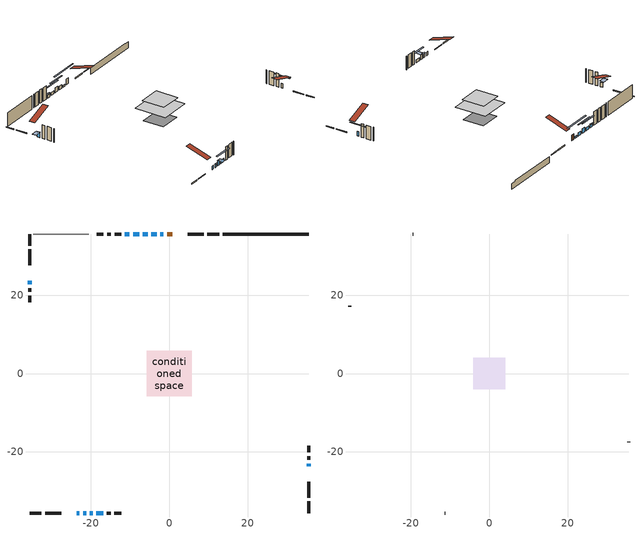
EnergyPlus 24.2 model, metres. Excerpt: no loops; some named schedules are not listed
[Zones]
conditioned space
 floor adiabatic (AdiabaticFloorConstruction): -5.77,-5.77 -5.77,5.77 5.77,5.77 5.77,-5.77 z2.67
 floor foundation (Slab1 construction): -3.87,-3.87 -3.87,3.87 3.87,3.87 3.87,-3.87 z-2.06
 wall outside (RimJoist1 construction): 12.71,35.62 9.74,35.62 / -35.62,-35.62 -32.64,-35.62 / -35.62,35.62 -35.62,32.64 / 35.62,-35.62 35.62,-32.64 z0.23:0.53
 wall outside (RimJoist2 construction): 8.81,35.62 4.69,35.62 / -31.72,-35.62 -27.59,-35.62 / -35.62,31.72 -35.62,27.59 / 35.62,-31.72 35.62,-27.59 z0.23:0.53
 wall outside (AdiabaticWallConstruction 1): 0.74,35.62 -0.55,35.62 z0.23:2.26
 wall outside (AdiabaticWallConstruction): -23.64,-35.62 -22.92,-35.62 / -3.17,35.62 -4.62,35.62 z0.23:1.45; -21.99,-35.62 -21.23,-35.62 / -18.61,-35.62 -16.83,-35.62 z0.23:1.4; -1.48,35.62 -2.24,35.62 z0.23:0.92; 35.62,-23.64 35.62,-23.01 / -5.54,35.62 -6.79,35.62 / -20.3,-35.62 -19.54,-35.62 / -35.62,23.64 -35.62,22.73 z0.23:1.91; -7.72,35.62 -9.24,35.62 / -10.17,35.62 -11.34,35.62 z0.23:1.3
 wall outside (Wall2 construction): -14.87,35.62 -15.86,35.62 / -15.9,-35.62 -14.92,-35.62 / -35.62,21.8 -35.62,20.81 / 35.62,-22.08 35.62,-21.09 z0.23:5.11
 wall outside (Wall3 construction): -16.79,35.62 -18.48,35.62 / -13.99,-35.62 -12.3,-35.62 / -35.62,19.88 -35.62,18.2 / 35.62,-20.16 35.62,-18.48 z0.23:5.11
 wall foundation (FoundationWall1 construction): 13.64,35.62,-2.06 13.64,35.62,0.23 33.42,35.62,0.23 33.42,35.62,-0.01 35.62,35.62,-0.01 35.62,35.62,-2.06
 wall othersidecoefficients (Wall1 construction): -12.27,35.62 -13.94,35.62 z0.23:5.11
 wall adiabatic (Wall5 construction): -20.51,35.62 -34.69,35.62 z0.23:5.11
 window (WindowConstruction 8): -23.64,-35.62 -22.92,-35.62 z0.23:1.45
 window (WindowConstruction 7): -21.99,-35.62 -21.23,-35.62 z0.23:1.4
 window (WindowConstruction 10): -1.48,35.62 -2.24,35.62 z0.23:0.92
 window (WindowConstruction 9): -3.17,35.62 -4.62,35.62 z0.23:1.45
 window (WindowConstruction): 35.62,-23.64 35.62,-23.01 z0.23:1.91
 window (WindowConstruction 1): -5.54,35.62 -6.79,35.62 z0.23:1.91
 window (WindowConstruction 2): -20.3,-35.62 -19.54,-35.62 z0.23:1.91
 window (WindowConstruction 3): -35.62,23.64 -35.62,22.73 z0.23:1.91
 window (WindowConstruction 4): -7.72,35.62 -9.24,35.62 z0.23:1.3
 window (WindowConstruction 5): -10.17,35.62 -11.34,35.62 z0.23:1.3
 window (WindowConstruction 6): -18.61,-35.62 -16.83,-35.62 z0.23:1.4
 door (Door): 0.74,35.62 -0.55,35.62 z0.23:2.26
 ceiling adiabatic (AdiabaticFloorConstruction): 5.77,-5.77 5.77,5.77 -5.77,5.77 -5.77,-5.77 z2.67
attic - vented
 floor to conditioned space (Floor1 construction Reversed): -4.08,-4.08 -4.08,4.08 4.08,4.08 4.08,-4.08 z5.11
 wall outside (Wall4 construction): -19.4,35.62 -19.58,35.62 / -11.37,-35.62 -11.19,-35.62 / -35.62,17.27 -35.62,17.09 / 35.62,-17.55 35.62,-17.37 z0.23:5.11
 roof outside (Roof1 construction): 1.67,35.62,5.11 1.67,27.67,7.76 3.76,27.67,7.76 3.76,35.62,5.11; -24.57,-35.62,5.11 -24.57,-27.67,7.76 -26.67,-27.67,7.76 -26.67,-35.62,5.11; -35.62,24.57,5.11 -27.67,24.57,7.76 -27.67,26.67,7.76 -35.62,26.67,5.11; 35.62,-24.57,5.11 27.67,-24.57,7.76 27.67,-26.67,7.76 35.62,-26.67,5.11
shading: -21.03,-35.62 -22.19,-35.62 -22.19,-36.03 -21.03,-36.03 z1.6; -7.32,35.62 3.6,35.62 3.6,36.03 -7.32,36.03 z6; 35.62,-20.37 35.62,-26.28 36.03,-26.28 36.03,-20.37 z4.55; -9.43,35.62 -2.9,35.62 -2.9,36.03 -9.43,36.03 z4.55; -19.24,-35.62 -20.6,-35.62 -20.6,-37.6 -19.24,-37.6 z2.21; -35.62,22.43 -35.62,23.94 -38.06,23.94 -38.06,22.43 z2.21; -11.88,35.62 -5.08,35.62 -5.08,36.03 -11.88,36.03 z3.94; -11.54,35.62 -9.97,35.62 -9.97,36.03 -11.54,36.03 z1.5; -14.19,-35.62 -21.25,-35.62 -21.25,-36.03 -14.19,-36.03 z4.04
[Building]
Building 1: Terrain=Suburbs
[Site:Location]
Toronto City Centre_ON: Latitude {deg}=43.63; Longitude {deg}=-79.39; Time Zone {hr}=-5; Elevation {m}=77; Keep Site Location Information=Yes
[Site:GroundTemperature:Shallow]
5.01852, 3.26908, 3.12898, 3.95918, 7.29196, 10.6092, 13.4851, 15.3069, 15.4617, 13.9799, 11.1774, 7.9619
[Site:WaterMainsTemperature]
Calculation Method=Schedule; Temperature Schedule=mains temperature schedule
[Material] Roughness=Rough; Thermal Absorptance=0.9
Name | Thickness {m} | Conductivity {W/m-K} | Density {kg/m3} | Specific Heat {J/kg-K} | Solar Absorptance | Visible Absorptance
asphalt or fiberglass shingles | 0.00635 | 0.162714 | 1121.4 | 1465.45 | 0.4 | 0.4
ceiling loosefill ins | 0.254 | 0.0480833 | 16.02 | 1046.75 | 0.7 | 0.7
ceiling stud and cavity | 0.1397 | 0.777791 | 65.682 | 1177.47 | 0.7 | 0.7
concrete 4.0 in. | 0.1016 | 1.803125 | 2242.8 | 837.4 | 0.7 | 0.7
concrete 8.0 in. | 0.2032 | 1.803125 | 2242.8 | 837.4 | 0.7 | 0.7
door material | 0.04445 | 0.053851 | 512.64 | 1214.23 | 0.7 | 0.7
exterior vertical ins | 0.0183744 | 0.029427 | 32.04 | 1214.23 | 0.7 | 0.7
floor covering | 0.0127 | 0.0433444 | 54.468 | 1339.84 | 0.6 | 0.6
floor rigid ins; wall rigid ins | 0.512978 | 0.029427 | 32.04 | 1214.23 | 0.7 | 0.7
floor stud and cavity | 0.1397 | 1.75129 | 37.0049 | 1207.88 | 0.7 | 0.7
furniture material conditioned space 1 | 0.1524 | 0.115458 | 640.8 | 1214.23 | 0.6 | 0.6
gypsum board | 0.0127 | 0.160291 | 801 | 837.4 | 0.6 | 0.6
gypsum board 1 | 0.0127 | 0.160291 | 801 | 837.4 | 0.7 | 0.7
osb sheathing 0.5 in. | 0.0127 | 0.115458 | 512.64 | 1214.23 | 0.4 | 0.4
osb sheathing 0.5 in. 1 | 0.0127 | 0.115458 | 512.64 | 1214.23 | 0.7 | 0.7
osb sheathing 0.75 in. | 0.01905 | 0.115458 | 512.64 | 1214.23 | 0.7 | 0.7
osb sheathing 2.0 in. | 0.0508 | 0.115458 | 512.64 | 1214.23 | 0.7 | 0.7
rim joist rigid ins | 0.051816 | 0.029427 | 32.04 | 1214.23 | 0.7 | 0.7
rim joist stud and cavity | 0.0508 | 0.126838 | 50.32683 | 1063.81 | 0.6 | 0.6
rim joist stud and cavity 1 | 0.0508 | 0.0353303 | 125.044 | 1163.47 | 0.6 | 0.6
wall stud and cavity | 0.1397 | 0.114893 | 139.0536 | 1170.24 | 0.7 | 0.7
wall stud and cavity 1 | 0.1397 | 0.0848539 | 139.0536 | 1170.24 | 0.7 | 0.7
wall stud and cavity 2 | 0.1397 | 0.0839559 | 139.0536 | 1170.24 | 0.7 | 0.7
wall stud and cavity 3 | 0.0889 | 6.9971 | 50.32683 | 1063.81 | 0.6 | 0.6
wall stud and cavity 4 | 0.1397 | 0.0764673 | 139.0536 | 1170.24 | 0.7 | 0.7
wall stud and cavity 5 | 0.0889 | 0.380278 | 52.3479 | 1209.89 | 0.7 | 0.7
wall stud and cavity 6 | 0.0889 | 0.391764 | 83.0341 | 1211.67 | 0.7 | 0.7
wood siding | 0.0254 | 0.102417 | 544.68 | 1172.36 | 0.4 | 0.4
wood siding 1 | 0.00254 | 0.102417 | 544.68 | 1172.36 | 0.4 | 0.4
wood siding 2; wood siding 3; wood siding 4 | 0.0254 | 0.102417 | 544.68 | 1172.36 | 0.7 | 0.7
[WindowMaterial:SimpleGlazingSystem]
Name | U-Factor {W/m2-K} | Solar Heat Gain Coefficient
WindowMaterial | 2.24054 | 0.59
WindowMaterial 1 | 2.11392 | 0.64
WindowMaterial 10 | 4.22103 | 0.65
WindowMaterial 2 | 2.19795 | 0.61
WindowMaterial 3 | 2.16161 | 0.62
WindowMaterial 4 | 2.14515 | 0.62
WindowMaterial 5 | 2.17524 | 0.61
WindowMaterial 6 | 2.11733 | 0.63
WindowMaterial 7 | 2.23316 | 0.6
WindowMaterial 8 | 3.310274 | 0.62
WindowMaterial 9 | 3.03035 | 0.53
[Construction]
AdiabaticFloorConstruction: floor stud and cavity, floor rigid ins, osb sheathing 0.75 in., floor covering
AdiabaticWallConstruction: wood siding 3, wall rigid ins, wall stud and cavity 5, gypsum board
AdiabaticWallConstruction 1: wood siding 4, wall rigid ins, wall stud and cavity 5, gypsum board
Door: door material
Floor1 construction Reversed: gypsum board, ceiling stud and cavity, ceiling loosefill ins
FoundationWall1 construction: concrete 8.0 in., gypsum board 1
furniture construction conditioned space 1: furniture material conditioned space 1
PartitionWallConstruction: gypsum board, wall stud and cavity 6, gypsum board
RimJoist1 construction: wood siding 2, rim joist stud and cavity
RimJoist2 construction: wood siding 2, rim joist rigid ins, osb sheathing 2.0 in., rim joist stud and cavity 1
Roof1 construction: asphalt or fiberglass shingles
Slab1 construction: concrete 4.0 in.
Wall1 construction: osb sheathing 0.5 in., wall stud and cavity, gypsum board
Wall2 construction: wood siding, osb sheathing 0.5 in. 1, wall stud and cavity 1, gypsum board
Wall3 construction: wood siding, osb sheathing 0.5 in. 1, wall stud and cavity 2, gypsum board
Wall4 construction: wood siding 1, wall stud and cavity 3
Wall5 construction: osb sheathing 0.5 in., wall stud and cavity 4, gypsum board
WindowConstruction: WindowMaterial
WindowConstruction 1: WindowMaterial 1
WindowConstruction 10: WindowMaterial 10
WindowConstruction 2: WindowMaterial 2
WindowConstruction 3: WindowMaterial 3
WindowConstruction 4: WindowMaterial 4
WindowConstruction 5: WindowMaterial 5
WindowConstruction 6: WindowMaterial 6
WindowConstruction 7: WindowMaterial 7
WindowConstruction 8: WindowMaterial 8
WindowConstruction 9: WindowMaterial 9
[Zone] Multiplier=1; Part of Total Floor Area=Yes
Name | Volume {m3}
attic - vented | 28.6328
conditioned space | 490.8
[Space]
Name | Zone | Volume {m3}
attic - vented 1 | attic - vented | 28.6328
conditioned space 1 | conditioned space | 490.8
[ZoneInfiltration:EffectiveLeakageArea]
infil attic - vented 1: Zone or Space=attic - vented 1; Schedule=Always On Discrete; Effective Air Leakage Area {cm2}=2803.37; Stack Coefficient=0.000523343; Wind Coefficient=1.54566e-05
[ZoneMixing]
whole house fan mix: Zone or Space=attic - vented; Schedule=Always On Continuous; Design Flow Rate Calculation Method=Flow/Zone; Design Flow Rate {m3/s}=0; Source Zone or Space=conditioned space
[SurfaceProperty:ExposedFoundationPerimeter]
Slab1: Exposed Perimeter Calculation Method=TotalExposedPerimeter; Total Exposed Perimeter {m}=21.976
[SurfaceProperty:OtherSideCoefficients]
other non-freezing space: Combined Convective/Radiative Film Coefficient {W/m2-K}=8.35; Constant Temperature Coefficient=1; External Dry-Bulb Temperature Coefficient=0; Ground Temperature Coefficient=0; Wind Speed Coefficient=0; Zone Air Temperature Coefficient=0; Constant Temperature Schedule=other non-freezing space; Previous Other Side Temperature Coefficient=0
[InternalMass] Zone or ZoneList=conditioned space; Space or SpaceList=conditioned space 1
Name | Construction | Surface Area {m2}
furniture mass conditioned space 1 | furniture construction conditioned space 1 | 77.2439
partition wall mass | PartitionWallConstruction | 193.11
[Lights]
interior lighting: Zone or ZoneList or Space or SpaceList=conditioned space 1; Schedule=interior lighting schedule; Design Level Calculation Method=LightingLevel; Lighting Level {W}=343.2; Return Air Fraction=0; Fraction Radiant=0.6; Fraction Visible=0.2; Fraction Replaceable=1
[People]
occupants: Zone or ZoneList or Space or SpaceList=conditioned space 1; Number of People Schedule=occupants schedule; Number of People Calculation Method=People; Number of People=3; Fraction Radiant=0.314171; Sensible Heat Fraction=0.56303; Activity Level Schedule=occupants activity schedule; Carbon Dioxide Generation Rate {m3/s-W}=0; Enable ASHRAE 55 Comfort Warnings=No; Mean Radiant Temperature Calculation Type=EnclosureAveraged
[ElectricEquipment] Zone or ZoneList or Space or SpaceList=conditioned space 1; Design Level Calculation Method=EquipmentLevel
Name | Schedule | Design Level {W} | Fraction Latent | Fraction Radiant | Fraction Lost
clothes dryer | clothes dryer schedule | 140.772 | 0.015 | 0.081 | 0.85
clothes washer | clothes washer schedule | 32.1985 | 0.03 | 0.162 | 0.7
cooking range | cooking range schedule | 208.969 | 0.08 | 0.432 | 0.2
dishwasher | dishwasher schedule | 66.8632 | 0.3 | 0.18 | 0.4
fridge | fridge schedule | 72.9452 | 0 | 0.6 | 0
mech vent bath fan 0 | mech vent bath fan 0 schedule | 43 | 0 | 0 | 1
mech vent bath fan 1 | mech vent bath fan 1 schedule | 43 | 0 | 0 | 1
mech vent house fan | mech vent house fan schedule | 0 | 0 | 0 | 1
mech vent house fan cfis | mech vent house fan cfis schedule | 0 | 0 | 0 | 0
misc plug loads | misc plug loads schedule | 494.7 | 0.045 | 0.513 | 0.1
whole house fan | Always On Discrete | 0 | 0 | 0 | 1
[OtherEquipment] Zone or ZoneList or Space or SpaceList=conditioned space 1; Design Level Calculation Method=EquipmentLevel
Name | Fuel Type | Schedule | Design Level {W} | Fraction Latent | Fraction Radiant | Fraction Lost
clothes dryer 1 | Electricity | clothes dryer schedule | 0 | 0.015 | 0.081 | 0.85
cooking range 1 | Electricity | cooking range schedule | 0 | 0.08 | 0.432 | 0.2
general water use latent | None | general water use schedule | 59.3978 | 1 | 0 | 0
general water use sensible | None | general water use schedule | -58.539 | 0 | 0.6 | 0
mech vent house fan latent load | None | Always On Discrete | 0 | 1 | 0 | 0
mech vent house fan sensible load | None | Always On Discrete | 0 | 0 | 0 | 0
water heater energy adjustment1 | NaturalGas | Always On Discrete | 0.01 | 0 | 0 | 1
[ZoneInfiltration:DesignFlowRate] Zone or ZoneList or Space or SpaceList=conditioned space 1; Schedule=Always On Discrete; Design Flow Rate Calculation Method=Flow/Zone; Design Flow Rate {m3/s}=0
infil flow; natural vent flow; whole house fan flow
[AvailabilityManager:Scheduled]
central ac and furnace airloop Availability Manager: Schedule=Always On Discrete
[Foundation:Kiva]
Foundation Kiva 1: Initial Indoor Air Temperature {C}=18; Wall Height Above Grade {m}=0.230002; Wall Depth Below Slab {m}=0.2032; Custom Block Material Name 1=exterior vertical ins; Custom Block Depth 1 {m}=2.28999; Custom Block X Position 1 {m}=0.2159; Custom Block Z Position 1 {m}=0
[Foundation:Kiva:Settings]
Soil Conductivity {W/m-K}=0.849921; Soil Density {kg/m3}=1842.3; Soil Specific Heat {J/kg-K}=418.7; Ground Solar Absorptivity=0.9; Ground Thermal Absorptivity=0.9; Ground Surface Roughness {m}=0.03; Far-Field Width {m}=40; Deep-Ground Boundary Condition=ZeroFlux; Deep-Ground Depth {m}=40; Minimum Cell Dimension {m}=0.2; Maximum Cell Growth Coefficient=3; Simulation Timestep=Timestep
[Exterior:Lights]
exterior lighting: Schedule=exterior lighting schedule; Design Level {W}=75.6
[EnergyManagementSystem:GlobalVariable]
central_ac_and_furnace_airloop_Fan_RTF
infil_program_Qfan
infil_program_Qinf
natural_vent_program_Qnv
natural_vent_program_Qwhf
[EnergyManagementSystem:Sensor]
Name | Output:Variable or Output:Meter Index Key | Output:Variable or Output:Meter
airflow_gain | infil flow | Infiltration Sensible Heat Gain Energy
airflow_gain_1 | natural vent flow | Infiltration Sensible Heat Gain Energy
airflow_gain_2 | whole house fan flow | Infiltration Sensible Heat Gain Energy
airflow_loss | infil flow | Infiltration Sensible Heat Loss Energy
airflow_loss_1 | natural vent flow | Infiltration Sensible Heat Loss Energy
airflow_loss_2 | whole house fan flow | Infiltration Sensible Heat Loss Energy
clg_load_cond |  | Cooling:EnergyTransfer:Zone:CONDITIONED SPACE
clg_sp_s; clg_sp_s_1 | cooling setpoint | Schedule Value
clothes_dryer_exhaust_0_sch_s | clothes dryer exhaust 0 schedule | Schedule Value
cool_season | cooling season schedule | Schedule Value
htg_load_cond |  | Heating:EnergyTransfer:Zone:CONDITIONED SPACE
htg_sp_s; htg_sp_s_1 | heating setpoint | Schedule Value
ig_ee_conv | clothes dryer | Electric Equipment Convective Heating Energy
ig_ee_conv_2 | cooking range | Electric Equipment Convective Heating Energy
ig_ee_conv_4 | fridge | Electric Equipment Convective Heating Energy
ig_ee_conv_5 | misc plug loads | Electric Equipment Convective Heating Energy
ig_ee_conv_6 | whole house fan | Electric Equipment Convective Heating Energy
ig_ee_rad | clothes dryer | Electric Equipment Radiant Heating Energy
ig_ee_rad_2 | cooking range | Electric Equipment Radiant Heating Energy
ig_ee_rad_4 | fridge | Electric Equipment Radiant Heating Energy
ig_ee_rad_5 | misc plug loads | Electric Equipment Radiant Heating Energy
ig_ee_rad_6 | whole house fan | Electric Equipment Radiant Heating Energy
ig_lgt_conv | interior lighting | Lights Convective Heating Energy
ig_lgt_rad | interior lighting | Lights Radiant Heating Energy
ig_lgt_vis | interior lighting | Lights Visible Radiation Heating Energy
ig_oe_conv | clothes dryer 1 | Other Equipment Convective Heating Energy
ig_oe_conv_1 | cooking range 1 | Other Equipment Convective Heating Energy
ig_oe_conv_2 | general water use latent | Other Equipment Convective Heating Energy
ig_oe_conv_3 | general water use sensible | Other Equipment Convective Heating Energy
ig_oe_conv_4 | water heater energy adjustment1 | Other Equipment Convective Heating Energy
ig_oe_rad | clothes dryer 1 | Other Equipment Radiant Heating Energy
ig_oe_rad_1 | cooking range 1 | Other Equipment Radiant Heating Energy
ig_oe_rad_2 | general water use latent | Other Equipment Radiant Heating Energy
ig_oe_rad_3 | general water use sensible | Other Equipment Radiant Heating Energy
ig_oe_rad_4 | water heater energy adjustment1 | Other Equipment Radiant Heating Energy
ig_ppl_conv | occupants | People Convective Heating Energy
ig_ppl_rad | occupants | People Radiant Heating Energy
im_conv | furniture mass conditioned space 1 | Surface Inside Face Convection Heat Gain Energy
im_conv_1 | partition wall mass | Surface Inside Face Convection Heat Gain Energy
im_ig | furniture mass conditioned space 1 | Surface Inside Face Internal Gains Radiation Heat Gain Energy
im_ig_1 | partition wall mass | Surface Inside Face Internal Gains Radiation Heat Gain Energy
im_lgt | furniture mass conditioned space 1 | Surface Inside Face Lights Radiation Heat Gain Energy
im_lgt_1 | partition wall mass | Surface Inside Face Lights Radiation Heat Gain Energy
im_sol | furniture mass conditioned space 1 | Surface Inside Face Solar Radiation Heat Gain Energy
im_sol_1 | partition wall mass | Surface Inside Face Solar Radiation Heat Gain Energy
im_surf | furniture mass conditioned space 1 | Surface Inside Face Net Surface Thermal Radiation Heat Gain Energy
im_surf_1 | partition wall mass | Surface Inside Face Net Surface Thermal Radiation Heat Gain Energy
mech_vent_bath_fan_0_sch_s | mech vent bath fan 0 schedule | Schedule Value
mech_vent_bath_fan_1_sch_s | mech vent bath fan 1 schedule | Schedule Value
mv_conv | mech vent bath fan 0 | Electric Equipment Convective Heating Energy
mv_conv_1 | mech vent bath fan 1 | Electric Equipment Convective Heating Energy
mv_conv_2 | mech vent house fan | Electric Equipment Convective Heating Energy
mv_conv_3 | mech vent house fan cfis | Electric Equipment Convective Heating Energy
mv_conv_4 | mech vent house fan latent load | Other Equipment Convective Heating Energy
mv_conv_5 | mech vent house fan sensible load | Other Equipment Convective Heating Energy
mv_rad | mech vent bath fan 0 | Electric Equipment Radiant Heating Energy
mv_rad_1 | mech vent bath fan 1 | Electric Equipment Radiant Heating Energy
mv_rad_2 | mech vent house fan | Electric Equipment Radiant Heating Energy
mv_rad_3 | mech vent house fan cfis | Electric Equipment Radiant Heating Energy
mv_rad_4 | mech vent house fan latent load | Other Equipment Radiant Heating Energy
mv_rad_5 | mech vent house fan sensible load | Other Equipment Radiant Heating Energy
natural_vent_s | natural vent schedule | Schedule Value
oa_temp |  | Site Outdoor Air Drybulb Temperature
out_pb_s |  | Site Outdoor Air Barometric Pressure
out_wt_s |  | Site Outdoor Air Humidity Ratio
site_vw_s |  | Site Wind Speed
ss_back_out | Window1 | Surface Window Shortwave from Zone Back Out Window Heat Transfer Rate
ss_back_out_1 | Window10 | Surface Window Shortwave from Zone Back Out Window Heat Transfer Rate
ss_back_out_10 | Window9 | Surface Window Shortwave from Zone Back Out Window Heat Transfer Rate
ss_back_out_2 | Window11 | Surface Window Shortwave from Zone Back Out Window Heat Transfer Rate
ss_back_out_3 | Window2 | Surface Window Shortwave from Zone Back Out Window Heat Transfer Rate
ss_back_out_4 | Window3 | Surface Window Shortwave from Zone Back Out Window Heat Transfer Rate
ss_back_out_5 | Window4 | Surface Window Shortwave from Zone Back Out Window Heat Transfer Rate
ss_back_out_6 | Window5 | Surface Window Shortwave from Zone Back Out Window Heat Transfer Rate
ss_back_out_7 | Window6 | Surface Window Shortwave from Zone Back Out Window Heat Transfer Rate
ss_back_out_8 | Window7 | Surface Window Shortwave from Zone Back Out Window Heat Transfer Rate
ss_back_out_9 | Window8 | Surface Window Shortwave from Zone Back Out Window Heat Transfer Rate
ss_conv | Door1 | Surface Inside Face Convection Heat Gain Energy
ss_conv_1 | Window1 | Surface Inside Face Convection Heat Gain Energy
ss_conv_10 | Window8 | Surface Inside Face Convection Heat Gain Energy
ss_conv_11 | Window9 | Surface Inside Face Convection Heat Gain Energy
ss_conv_2 | Window10 | Surface Inside Face Convection Heat Gain Energy
ss_conv_3 | Window11 | Surface Inside Face Convection Heat Gain Energy
ss_conv_4 | Window2 | Surface Inside Face Convection Heat Gain Energy
ss_conv_5 | Window3 | Surface Inside Face Convection Heat Gain Energy
ss_conv_6 | Window4 | Surface Inside Face Convection Heat Gain Energy
ss_conv_7 | Window5 | Surface Inside Face Convection Heat Gain Energy
ss_conv_8 | Window6 | Surface Inside Face Convection Heat Gain Energy
ss_conv_9 | Window7 | Surface Inside Face Convection Heat Gain Energy
ss_ig | Door1 | Surface Inside Face Internal Gains Radiation Heat Gain Energy
ss_ig_1 | Window1 | Surface Inside Face Internal Gains Radiation Heat Gain Energy
ss_ig_10 | Window8 | Surface Inside Face Internal Gains Radiation Heat Gain Energy
ss_ig_11 | Window9 | Surface Inside Face Internal Gains Radiation Heat Gain Energy
ss_ig_2 | Window10 | Surface Inside Face Internal Gains Radiation Heat Gain Energy
ss_ig_3 | Window11 | Surface Inside Face Internal Gains Radiation Heat Gain Energy
ss_ig_4 | Window2 | Surface Inside Face Internal Gains Radiation Heat Gain Energy
ss_ig_5 | Window3 | Surface Inside Face Internal Gains Radiation Heat Gain Energy
ss_ig_6 | Window4 | Surface Inside Face Internal Gains Radiation Heat Gain Energy
ss_ig_7 | Window5 | Surface Inside Face Internal Gains Radiation Heat Gain Energy
ss_ig_8 | Window6 | Surface Inside Face Internal Gains Radiation Heat Gain Energy
ss_ig_9 | Window7 | Surface Inside Face Internal Gains Radiation Heat Gain Energy
ss_lgt | Door1 | Surface Inside Face Lights Radiation Heat Gain Energy
ss_sol | Door1 | Surface Inside Face Solar Radiation Heat Gain Energy
ss_surf | Door1 | Surface Inside Face Net Surface Thermal Radiation Heat Gain Energy
ss_surf_1 | Window1 | Surface Inside Face Net Surface Thermal Radiation Heat Gain Energy
ss_surf_10 | Window8 | Surface Inside Face Net Surface Thermal Radiation Heat Gain Energy
ss_surf_11 | Window9 | Surface Inside Face Net Surface Thermal Radiation Heat Gain Energy
ss_surf_2 | Window10 | Surface Inside Face Net Surface Thermal Radiation Heat Gain Energy
ss_surf_3 | Window11 | Surface Inside Face Net Surface Thermal Radiation Heat Gain Energy
ss_surf_4 | Window2 | Surface Inside Face Net Surface Thermal Radiation Heat Gain Energy
ss_surf_5 | Window3 | Surface Inside Face Net Surface Thermal Radiation Heat Gain Energy
ss_surf_6 | Window4 | Surface Inside Face Net Surface Thermal Radiation Heat Gain Energy
ss_surf_7 | Window5 | Surface Inside Face Net Surface Thermal Radiation Heat Gain Energy
ss_surf_8 | Window6 | Surface Inside Face Net Surface Thermal Radiation Heat Gain Energy
ss_surf_9 | Window7 | Surface Inside Face Net Surface Thermal Radiation Heat Gain Energy
ss_trans_in | Window1 | Surface Window Transmitted Solar Radiation Rate
ss_trans_in_1 | Window10 | Surface Window Transmitted Solar Radiation Rate
ss_trans_in_10 | Window9 | Surface Window Transmitted Solar Radiation Rate
ss_trans_in_2 | Window11 | Surface Window Transmitted Solar Radiation Rate
ss_trans_in_3 | Window2 | Surface Window Transmitted Solar Radiation Rate
ss_trans_in_4 | Window3 | Surface Window Transmitted Solar Radiation Rate
ss_trans_in_5 | Window4 | Surface Window Transmitted Solar Radiation Rate
ss_trans_in_6 | Window5 | Surface Window Transmitted Solar Radiation Rate
ss_trans_in_7 | Window6 | Surface Window Transmitted Solar Radiation Rate
ss_trans_in_8 | Window7 | Surface Window Transmitted Solar Radiation Rate
ss_trans_in_9 | Window8 | Surface Window Transmitted Solar Radiation Rate
ss_trans_out | Window1 | Surface Inside Face Initial Transmitted Diffuse Transmitted Out Window Solar Radiation Rate
ss_trans_out_1 | Window10 | Surface Inside Face Initial Transmitted Diffuse Transmitted Out Window Solar Radiation Rate
ss_trans_out_10 | Window9 | Surface Inside Face Initial Transmitted Diffuse Transmitted Out Window Solar Radiation Rate
ss_trans_out_2 | Window11 | Surface Inside Face Initial Transmitted Diffuse Transmitted Out Window Solar Radiation Rate
ss_trans_out_3 | Window2 | Surface Inside Face Initial Transmitted Diffuse Transmitted Out Window Solar Radiation Rate
ss_trans_out_4 | Window3 | Surface Inside Face Initial Transmitted Diffuse Transmitted Out Window Solar Radiation Rate
ss_trans_out_5 | Window4 | Surface Inside Face Initial Transmitted Diffuse Transmitted Out Window Solar Radiation Rate
ss_trans_out_6 | Window5 | Surface Inside Face Initial Transmitted Diffuse Transmitted Out Window Solar Radiation Rate
ss_trans_out_7 | Window6 | Surface Inside Face Initial Transmitted Diffuse Transmitted Out Window Solar Radiation Rate
ss_trans_out_8 | Window7 | Surface Inside Face Initial Transmitted Diffuse Transmitted Out Window Solar Radiation Rate
ss_trans_out_9 | Window8 | Surface Inside Face Initial Transmitted Diffuse Transmitted Out Window Solar Radiation Rate
s_conv | Floor1 | Surface Inside Face Convection Heat Gain Energy
s_conv_1 | FoundationWall1 | Surface Inside Face Convection Heat Gain Energy
s_conv_10 | RimJoist2:270 | Surface Inside Face Convection Heat Gain Energy
